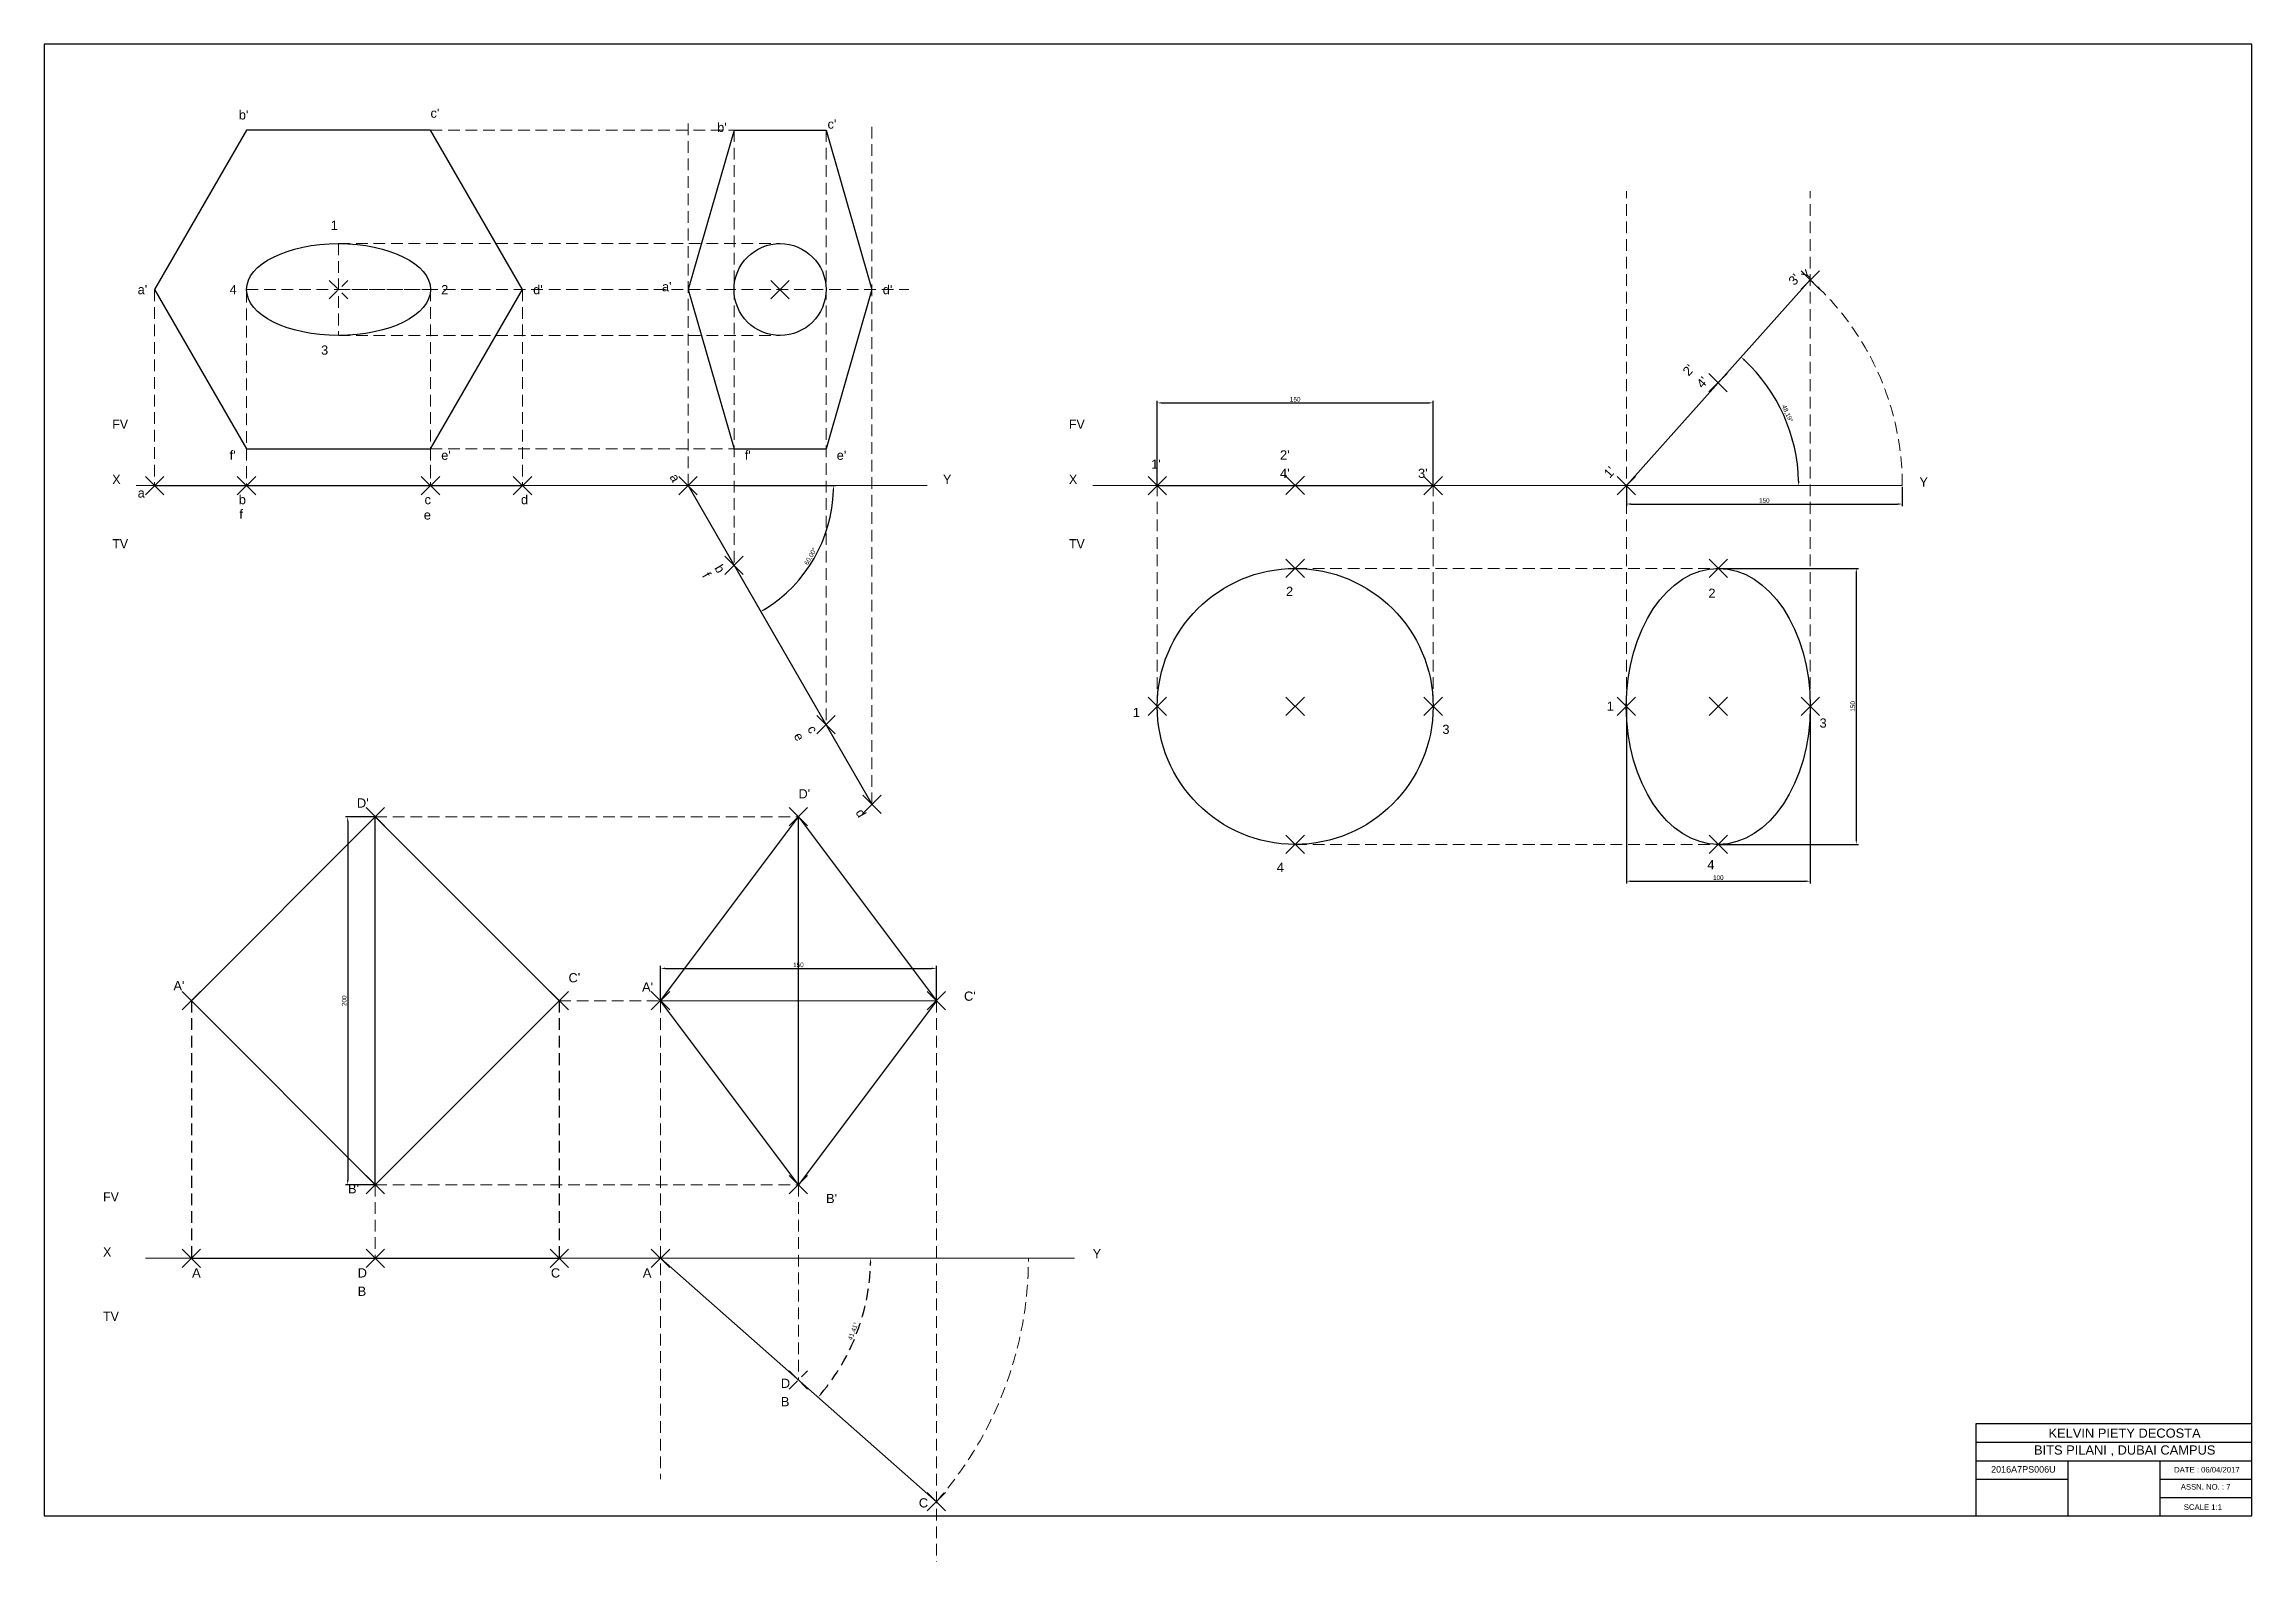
# Model space of a CAD drawing. Header units: millimetres. Extents: x 0 to 1200, y -25 to 800.
import ezdxf

# ---------------------------------------------------------------- set-up
doc = ezdxf.new("R2010")
doc.units = ezdxf.units.MM
doc.header["$PDMODE"] = 3
doc.header["$PDSIZE"] = 5
doc.linetypes.add('HIDDEN', pattern=[9.525, 6.35, -3.175])
doc.styles.add('MARKING', font='arial.ttf', dxfattribs={"height": 5})
doc.dimstyles.new('ISO-25', dxfattribs={"dimtxt": 2.5, "dimasz": 2.5, "dimexe": 1.25, "dimexo": 0.625, "dimtad": 1, "dimtxsty": 'Standard', "dimcen": 2.5, "dimadec": 0, "dimazin": 0, "dimtfac": 1, "dimtmove": 0, "dimatfit": 3, "dimfxl": 1, "dimarcsym": 0})

# ---------------------------------------------------------------- blocks, each defined once
blk = doc.blocks.new('*D25')
at = {"color": 0, "lineweight": -2, "transparency": 16777216}
blk.add_line((425.6, 560), (430.3, 560), dxfattribs=at)
blk.add_arc((350, 560), 79.1, 301.8113, 358.1887, dxfattribs=at)
at = {"color": 0, "lineweight": 30, "transparency": 16777216}
for points in [[(428.6, 557.5), (429.4, 557.5), (429.1, 560)], [(391.9, 492.4), (391.4, 493.2), (389.5, 491.5)]]:
    blk.add_solid(points, dxfattribs=at)
at = {"layer": 'Defpoints', "color": 0, "lineweight": 30, "transparency": 16777216}
for p in [(350, 560), (375, 560), (425, 560), (410.6, 509.2), (450, 386.8)]:
    blk.add_point(p, dxfattribs=at)
at = {"color": 0, "lineweight": 0, "transparency": 16777216, "insert": (416.7, 521.5), "char_height": 2.5, "attachment_point": 5, "rotation": 60}
blk.add_mtext('60,00°', dxfattribs=at)
blk = doc.blocks.new('*D26')
at = {"color": 0, "lineweight": -2, "transparency": 16777216}
blk.add_arc((860, 560), 93.7, 1.5288, 46.6609, dxfattribs=at)
at = {"color": 0, "lineweight": -3, "transparency": 16777216}
for points in [[(924, 627.8), (924.6, 628.5), (922.5, 629.8)], [(954.1, 562.5), (953.2, 562.5), (953.7, 560)]]:
    blk.add_solid(points, dxfattribs=at)
at = {"layer": 'Defpoints', "color": 0, "lineweight": -3, "transparency": 16777216}
for p in [(960, 671.8), (950, 585.9), (570, 560), (860, 560), (1010, 560)]:
    blk.add_point(p, dxfattribs=at)
at = {"color": 0, "lineweight": -3, "transparency": 16777216, "insert": (947.4, 599.1), "char_height": 2.5, "attachment_point": 5, "rotation": 294.0948}
blk.add_mtext('48,19°', dxfattribs=at)
blk = doc.blocks.new('*D28')
at = {"color": 0, "lineweight": -2, "transparency": 16777216}
for p, q in [((605, 560.6), (605, 606.2)), ((607.5, 605), (752.5, 605)), ((755, 560.6), (755, 606.2))]:
    blk.add_line(p, q, dxfattribs=at)
at = {"color": 0, "lineweight": -3, "transparency": 16777216}
for points in [[(607.5, 605.4), (607.5, 604.6), (605, 605)], [(752.5, 605.4), (752.5, 604.6), (755, 605)]]:
    blk.add_solid(points, dxfattribs=at)
at = {"layer": 'Defpoints', "color": 0, "lineweight": -3, "transparency": 16777216}
for p in [(755, 605), (605, 560), (755, 560)]:
    blk.add_point(p, dxfattribs=at)
at = {"color": 0, "lineweight": -3, "transparency": 16777216, "insert": (680, 606.9), "char_height": 2.5, "attachment_point": 5}
blk.add_mtext('150', dxfattribs=at)
blk = doc.blocks.new('*D29')
at = {"color": 0, "lineweight": -2, "transparency": 16777216}
for p, q in [((910.6, 515), (986.2, 515)), ((985, 512.5), (985, 367.5)), ((910.6, 365), (986.2, 365))]:
    blk.add_line(p, q, dxfattribs=at)
at = {"color": 0, "lineweight": -3, "transparency": 16777216}
for points in [[(984.6, 512.5), (985.4, 512.5), (985, 515)], [(984.6, 367.5), (985.4, 367.5), (985, 365)]]:
    blk.add_solid(points, dxfattribs=at)
at = {"layer": 'Defpoints', "color": 0, "lineweight": -3, "transparency": 16777216}
for p in [(910, 515), (910, 365), (985, 365)]:
    blk.add_point(p, dxfattribs=at)
at = {"color": 0, "lineweight": -3, "transparency": 16777216, "insert": (983.1, 440), "char_height": 2.5, "attachment_point": 5, "rotation": 90}
blk.add_mtext('150', dxfattribs=at)
blk = doc.blocks.new('*D30')
at = {"color": 0, "lineweight": -2, "transparency": 16777216}
for p, q in [((860, 439.4), (860, 343.8)), ((960, 439.4), (960, 343.8)), ((862.5, 345), (957.5, 345))]:
    blk.add_line(p, q, dxfattribs=at)
at = {"color": 0, "lineweight": -3, "transparency": 16777216}
for points in [[(862.5, 345.4), (862.5, 344.6), (860, 345)], [(957.5, 345.4), (957.5, 344.6), (960, 345)]]:
    blk.add_solid(points, dxfattribs=at)
at = {"layer": 'Defpoints', "color": 0, "lineweight": -3, "transparency": 16777216}
for p in [(860, 440), (960, 440), (960, 345)]:
    blk.add_point(p, dxfattribs=at)
at = {"color": 0, "lineweight": -3, "transparency": 16777216, "insert": (910, 346.9), "char_height": 2.5, "attachment_point": 5}
blk.add_mtext('100', dxfattribs=at)
blk = doc.blocks.new('*D31')
at = {"color": 0, "lineweight": -2, "transparency": 16777216}
for p, q in [((860, 559.4), (860, 548.8)), ((1010, 559.4), (1010, 548.8)), ((862.5, 550), (1007.5, 550))]:
    blk.add_line(p, q, dxfattribs=at)
at = {"color": 0, "lineweight": -3, "transparency": 16777216}
for points in [[(862.5, 550.4), (862.5, 549.6), (860, 550)], [(1007.5, 550.4), (1007.5, 549.6), (1010, 550)]]:
    blk.add_solid(points, dxfattribs=at)
at = {"layer": 'Defpoints', "color": 0, "lineweight": -3, "transparency": 16777216}
for p in [(860, 560), (1010, 560), (1010, 550)]:
    blk.add_point(p, dxfattribs=at)
at = {"color": 0, "lineweight": -3, "transparency": 16777216, "insert": (935, 551.9), "char_height": 2.5, "attachment_point": 5}
blk.add_mtext('150', dxfattribs=at)
blk = doc.blocks.new('*D33')
at = {"color": 0, "linetype": 'HIDDEN', "lineweight": -2, "transparency": 16777216}
blk.add_arc((335, 140), 114.2, 319.8443, 358.7461, dxfattribs=at)
at = {"color": 0, "linetype": 'HIDDEN', "lineweight": 15, "transparency": 16777216}
for points in [[(448.8, 137.5), (449.6, 137.5), (449.2, 140)], [(422.6, 66.1), (422, 66.6), (420.7, 64.4)]]:
    blk.add_solid(points, dxfattribs=at)
at = {"layer": 'Defpoints', "color": 0, "linetype": 'HIDDEN', "lineweight": 15, "transparency": 16777216}
for p in [(55, 140), (335, 140), (560, 140), (436.2, 87.1), (485, 7.7)]:
    blk.add_point(p, dxfattribs=at)
at = {"color": 0, "linetype": 'HIDDEN', "lineweight": 15, "transparency": 16777216, "insert": (439.9, 100.3), "char_height": 2.5, "attachment_point": 5, "rotation": 69.2952}
blk.add_mtext('41,41°', dxfattribs=at)
blk = doc.blocks.new('*D34')
at = {"color": 0, "lineweight": -2, "transparency": 16777216}
for p, q in [((179.4, 380), (163.8, 380)), ((165, 377.5), (165, 182.5)), ((179.4, 180), (163.8, 180))]:
    blk.add_line(p, q, dxfattribs=at)
at = {"color": 0, "lineweight": 15, "transparency": 16777216}
for points in [[(164.6, 377.5), (165.4, 377.5), (165, 380)], [(164.6, 182.5), (165.4, 182.5), (165, 180)]]:
    blk.add_solid(points, dxfattribs=at)
at = {"layer": 'Defpoints', "color": 0, "lineweight": 15, "transparency": 16777216}
for p in [(180, 380), (165, 180), (180, 180)]:
    blk.add_point(p, dxfattribs=at)
at = {"color": 0, "lineweight": 15, "transparency": 16777216, "insert": (163.1, 280), "char_height": 2.5, "attachment_point": 5, "rotation": 90}
blk.add_mtext('200', dxfattribs=at)
blk = doc.blocks.new('*D35')
at = {"color": 0, "lineweight": -2, "transparency": 16777216}
for p, q in [((335, 280.6), (335, 298.9)), ((337.5, 297.6), (482.5, 297.6)), ((485, 280.6), (485, 298.9))]:
    blk.add_line(p, q, dxfattribs=at)
at = {"color": 0, "lineweight": 15, "transparency": 16777216}
for points in [[(337.5, 298), (337.5, 297.2), (335, 297.6)], [(482.5, 298), (482.5, 297.2), (485, 297.6)]]:
    blk.add_solid(points, dxfattribs=at)
at = {"layer": 'Defpoints', "color": 0, "lineweight": 15, "transparency": 16777216}
for p in [(485, 297.6), (335, 280), (485, 280)]:
    blk.add_point(p, dxfattribs=at)
at = {"color": 0, "lineweight": 15, "transparency": 16777216, "insert": (410, 299.5), "char_height": 2.5, "attachment_point": 5}
blk.add_mtext('150', dxfattribs=at)

msp = doc.modelspace()

# ---------------------------------------------------------------- linework, layer by layer
at = {"color": 4, "linetype": 'HIDDEN', "lineweight": 15}
for p, q in [((349.973, 560), (349.973, 760)), ((210, 753.205), (425, 753.205)), ((375, 753.205), (375, 516.653)), ((425, 753.205), (425, 430.05)), ((449.973, 386.795), (449.973, 755)), ((860, 440), (860, 720)), ((960, 440), (960, 720)), ((160, 691.603), (160, 641.603)), ((160, 691.603), (400, 691.603)), ((60, 666.603), (60, 560)), ((110, 666.603), (210, 666.603)), ((110.022, 665.866), (110, 560)), ((160, 666.603), (470, 666.603)), ((210, 666.603), (210, 560)), ((260, 666.603), (260, 560)), ((160, 641.603), (400, 641.603)), ((110, 580), (110, 560)), ((210, 580), (210, 560)), ((210, 580), (425, 580)), ((605, 440), (605, 560)), ((755, 440), (755, 560)), ((680, 515), (910, 515)), ((180, 380), (410, 380)), ((680, 365), (910, 365)), ((280, 280), (410, 280)), ((335, 280), (335, 20)), ((485, 280), (485, -25)), ((180, 180), (410, 180)), ((180, 180), (180, 140)), ((410, 180), (410, 73.856))]:
    msp.add_line(p, q, dxfattribs=at)
at = {"lineweight": 30}
for p, q in [((375, 753.205), (349.973, 666.603)), ((375, 753.205), (425, 753.205)), ((425, 753.205), (449.973, 666.603)), ((349.973, 666.603), (375, 580)), ((449.973, 666.603), (425, 580)), ((860, 560), (960, 671.803)), ((375, 580), (425, 580)), ((60, 560), (260, 560)), ((349.973, 560), (449.973, 386.795)), ((375, 560), (425, 560)), ((605, 560), (755, 560)), ((180, 380), (80, 280)), ((180, 380), (280, 280)), ((335, 280), (410, 380)), ((410, 380), (485, 280)), ((180, 180), (80, 280)), ((180, 180), (280, 280)), ((410, 180), (335, 280)), ((485, 280), (410, 180)), ((485, 280), (485, 280)), ((80, 140), (280, 140)), ((335, 140), (485, 7.712)), ((1050, 30), (1200, 30))]:
    msp.add_line(p, q, dxfattribs=at)
at = {"lineweight": 15}
for p, q in [((50, 560), (480, 560)), ((570, 560), (1010, 560)), ((335, 280), (485, 280)), ((55, 140), (560, 140))]:
    msp.add_line(p, q, dxfattribs=at)
at = {"lineweight": -3}
for p, q in [((180, 180), (180, 380)), ((410, 180), (410, 380))]:
    msp.add_line(p, q, dxfattribs=at)
at = {"color": 4, "linetype": 'HIDDEN', "lineweight": -3}
for p, q in [((80, 280), (80, 140)), ((280, 280), (280, 140))]:
    msp.add_line(p, q, dxfattribs=at)
for p, q in [((1050, 40), (1200, 40)), ((1100, 30), (1100, 0)), ((1150, 30), (1150, 0)), ((1050, 20), (1100, 20)), ((1150, 20), (1200, 20)), ((1150, 10), (1200, 10))]:
    msp.add_line(p, q)
for points in [[(0, 800), (0, 0), (1200, 0), (1200, 800), (0, 800)], [(1200, 50), (1050, 50), (1050, 0), (1200, 0), (1200, 50)]]:
    msp.add_lwpolyline(points)
at = {"lineweight": 30}
msp.add_lwpolyline([(110, 580), (210, 580), (260, 666.603), (210, 753.205), (110, 753.205), (60, 666.603)], close=True, dxfattribs=at)
for centre, radius in [((400, 666.603), 25), ((680, 440), 75)]:
    msp.add_circle(centre, radius, dxfattribs=at)
at = {"color": 4, "linetype": 'HIDDEN', "lineweight": 15}
for centre, radius, start, end in [((860, 560), 150, 0, 48.189685), ((335, 140), 200, 318.590378, 0)]:
    msp.add_arc(centre, radius, start, end, dxfattribs=at)
at = {"lineweight": 30}
msp.add_ellipse((160, 666.603), major_axis=(50, 0), ratio=0.5, dxfattribs=at)
msp.add_ellipse((910, 440), major_axis=(0, -75), ratio=0.66666667, start_param=-1.57079633, end_param=4.71238898, dxfattribs=at)
for p in [(960, 671.803), (605, 560), (755, 560), (860, 560), (910, 515), (860, 440), (910, 440), (960, 440), (910, 365)]:
    msp.add_point(p, dxfattribs=at)
at = {"linetype": 'HIDDEN', "lineweight": 15}
for p in [(160, 666.603), (410, 73.856)]:
    msp.add_point(p, dxfattribs=at)
at = {"lineweight": 15}
for p in [(400, 666.603), (909.876, 616.012), (60, 560), (110, 560), (210, 560), (260, 560), (349.973, 560), (680, 560.166), (374.973, 516.699), (680, 515), (605, 440), (680, 440), (755, 440), (425, 430.05), (180, 380), (410, 380), (450, 386.749), (680, 365), (80, 280), (280, 280), (335, 280), (485, 280), (180, 180), (410, 180), (80, 140), (180, 140), (280, 140), (335, 140), (485, 7.712)]:
    msp.add_point(p, dxfattribs=at)

# ---------------------------------------------------------------- texts
at = {"lineweight": 15, "char_height": 5, "attachment_point": 1, "style": 'MARKING'}
for s, width, insert in [("b'", 8.24606, (105.804, 764.055)), ("c'", 8.24606, (210, 765)), ("b'", 8.24606, (365.804, 757.26)), ("c'", 8.24606, (425.804, 759.055)), ('1', 8.24606, (155.804, 704.055)), ("a'", 8.24606, (50.804, 669.055)), ('4', 8.24606, (100.804, 669.055)), ('2', 8.24606, (215.804, 669.055)), ("d'", 8.24606, (265.804, 669.055)), ("a'", 8.24606, (335.804, 670.658)), ("d'", 8.24606, (455.804, 669.055)), ('3', 8.24606, (150.503, 636.194)), ("f'", 8.24606, (100.804, 579.055)), ("e'", 8.24606, (215.804, 579.055)), ("f'", 8.24606, (380.804, 579.055)), ("e'", 8.24606, (430.777, 579.055)), ("2'", 20, (671.753, 579.206)), ("1'", 20, (601.753, 574.206)), ("4'", 20, (671.753, 569.206)), ("3'", 20, (746.753, 569.206)), ('a', 8.24606, (50.804, 558.534)), ('b', 8.24606, (105.804, 554.904)), ('c', 8.24606, (206.762, 554.904)), ('d', 8.24606, (259.179, 554.904)), ('f', 8.24606, (106.089, 547.009)), ('e', 8.24606, (206.346, 546.594)), ('2', 20, (675, 505.02)), ('2', 20, (904.588, 504.038)), ('1', 20, (591.753, 439.206)), ('1', 20, (849.363, 442.643)), ('3', 20, (965.007, 433.458)), ('3', 20, (760, 430.02)), ("D'", 17.5, (170, 390)), ("D'", 17.5, (410, 395)), ('4', 20, (670, 355.02)), ('4', 20, (904.041, 356.486)), ("A'", 17.5, (70.272, 290.68)), ("C'", 17.5, (285, 295)), ("A'", 17.5, (325, 290)), ("C'", 17.5, (500, 285)), ("B'", 17.5, (165.127, 180.266)), ("B'", 17.5, (425, 175))]:
    msp.add_mtext_dynamic_manual_height_columns(s, width=width, gutter_width=25, heights=[0], dxfattribs=dict(at, insert=insert))
for s, width, insert, rotation in [("3'", 20, (947.64, 671.794), 48.189685), ("2'", 20, (890.187, 622.559), 48.189685), ("4'", 20, (897.64, 615.892), 48.189685), ('a', 8.24606, (344.106, 567.231), 300.000001), ("1'", 20, (847.247, 567.051), 48.189685), ('b', 8.24606, (368.462, 517.785), 300.000001), ('f', 8.24606, (361.768, 513.59), 300.000001), ('e', 8.24606, (411.563, 426.511), 300.000001), ('c', 8.24606, (418.968, 430.306), 300.000001), ('d', 8.24606, (445.176, 384.912), 300.000001)]:
    msp.add_mtext_dynamic_manual_height_columns(s, width=width, gutter_width=25, heights=[0], dxfattribs=dict(at, insert=insert, rotation=rotation))
at = {"lineweight": 15, "insert": (954.665, 674.727), "char_height": 5, "attachment_point": 1, "rotation": 48.189685}
msp.add_mtext_dynamic_manual_height_columns('Y', width=14.90747, gutter_width=25, heights=[0], dxfattribs=at)
at = {"lineweight": 15, "char_height": 5, "attachment_point": 1}
for s, insert in [('FV', (37.057, 595.926)), ('FV', (557.057, 595.926)), ('X', (37.057, 565.926)), ('Y', (488.622, 565.926)), ('X', (557.057, 565.926)), ('Y', (1019.399, 564.45)), ('TV', (37.057, 530.926)), ('TV', (557.057, 530.926)), ('FV', (32.057, 175.926)), ('X', (32.057, 145.926)), ('Y', (570, 145)), ('TV', (32.057, 110.926))]:
    msp.add_mtext_dynamic_manual_height_columns(s, width=14.90747, gutter_width=25, heights=[0], dxfattribs=dict(at, insert=insert))
at = {"linetype": 'HIDDEN', "lineweight": 15, "char_height": 5, "attachment_point": 1, "style": 'MARKING'}
for s, insert in [('A', (80.42, 134.568)), ('D', (170.42, 134.568)), ('C', (275.42, 134.568)), ('A', (325.42, 134.568)), ('B', (170.42, 124.568)), ('D', (400.42, 74.568)), ('B', (400.42, 64.568)), ('C', (475.42, 9.568))]:
    msp.add_mtext_dynamic_manual_height_columns(s, width=10, gutter_width=25, heights=[0], dxfattribs=dict(at, insert=insert))
at = {"attachment_point": 1}
for s, width, heights, insert, char_height in [('\\pi14.288;{\\fArial|b0|i0|c0|p34;BITS PILANI , DUBAI CAMPUS}', 126.28702, [0], (1067.325, 38.297), 5), ('\\pi8.4721;{\\fArial|b0|i0|c0|p34;KELVIN PIETY DECOSTA}', 99.12013, [10], (1081.016, 47.464), 5), ('\\pi9.4434;{\\fArial|b0|i0|c0|p34;2016A7PS006U}', 53.41883, [0], (1048.829, 27.029), 3.5), ('\\pi9.2702;{\\fArial|b0|i0|c0|p34;DATE : 06/04/2017}', 53.67273, [0], (1148.477, 26.585), 3), ('\\pi9.9957;{\\fArial|b0|i0|c0|p34;ASSN. NO. : 7}', 46.81753, [0], (1151.368, 17.282), 3), ('\\pi1.3336;{\\fArial|b0|i0|c0|p34;SCALE 1:1}', 22.4435, [2.849], (1161.679, 6.268), 3)]:
    msp.add_mtext_dynamic_manual_height_columns(s, width=width, gutter_width=12.5, heights=heights, dxfattribs=dict(at, insert=insert, char_height=char_height))

# ---------------------------------------------------------------- dimensions: what is measured, and where the dimension line sits
at = {"lineweight": -3}
dim = msp.add_angular_dim_2l(base=(950.041, 585.926), line1=((570, 560), (1010, 560)), line2=((860, 560), (960, 671.803)), dimstyle='ISO-25', override={"dimadec": 2, "dimfrac": 2}, dxfattribs=at)
dim.commit()
dim.dimension.update_dxf_attribs({"geometry": '*D26', "text_midpoint": (947.437, 599.103)})
for p1, p2, distance, picture, middle in [((605, 560), (755, 560), 45, '*D28', (680, 606.875)), ((860, 560), (1010, 560), -10, '*D31', (935, 551.875)), ((910, 515), (910, 365), 75, '*D29', (983.125, 440)), ((860, 440), (960, 440), -95, '*D30', (910, 346.875))]:
    dim = msp.add_aligned_dim(p1=p1, p2=p2, distance=distance, dimstyle='ISO-25', override={"dimadec": 2, "dimfrac": 2}, dxfattribs=at)
    dim.commit()
    dim.dimension.update_dxf_attribs({"geometry": picture, "text_midpoint": middle})
at = {"lineweight": 0}
dim = msp.add_angular_dim_2l(base=(410.555, 509.166), line1=((375, 560), (425, 560)), line2=((349.973, 560), (449.973, 386.795)), dimstyle='ISO-25', override={"dimadec": 2, "dimfrac": 2}, dxfattribs=at)
dim.commit()
dim.dimension.update_dxf_attribs({"geometry": '*D25', "text_midpoint": (416.657, 521.5)})
at = {"lineweight": 15}
dim = msp.add_linear_dim(base=(165, 180), p1=(180, 380), p2=(180, 180), angle=90, dimstyle='ISO-25', override={"dimadec": 2, "dimfrac": 2}, dxfattribs=at)
dim.commit()
dim.dimension.update_dxf_attribs({"geometry": '*D34', "text_midpoint": (163.125, 280)})
dim = msp.add_linear_dim(base=(485, 297.6), p1=(335, 280), p2=(485, 280), dimstyle='ISO-25', override={"dimadec": 2, "dimfrac": 2}, dxfattribs=at)
dim.commit()
dim.dimension.update_dxf_attribs({"geometry": '*D35', "text_midpoint": (410, 299.475)})
at = {"linetype": 'HIDDEN', "lineweight": 15}
dim = msp.add_angular_dim_2l(base=(436.231, 87.063), line1=((335, 140), (485, 7.712)), line2=((55, 140), (560, 140)), dimstyle='ISO-25', override={"dimadec": 2, "dimfrac": 2}, dxfattribs=at)
dim.commit()
dim.dimension.update_dxf_attribs({"geometry": '*D33', "text_midpoint": (439.91, 100.348)})

doc.saveas('drawing.dxf')
